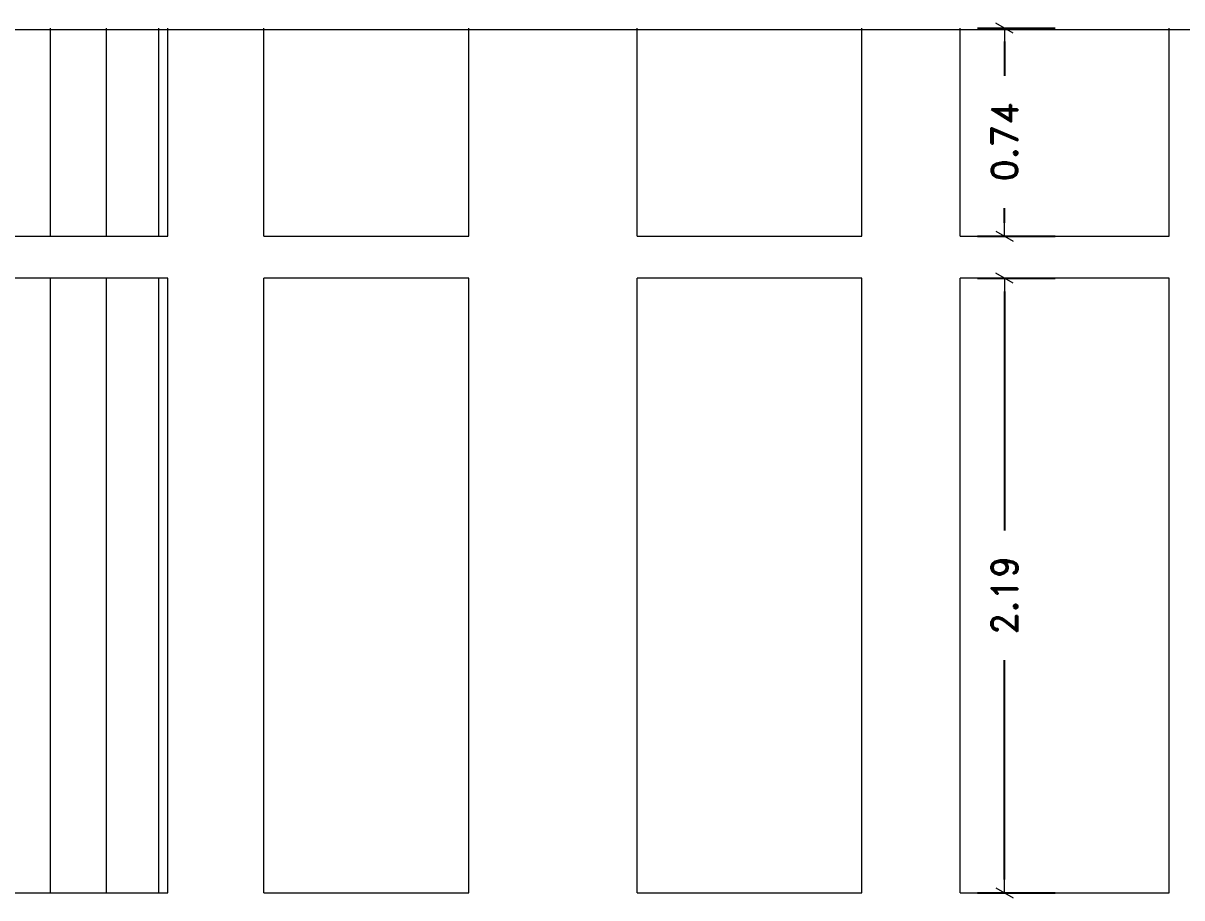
# Model space of a CAD drawing. Header units: metres. Extents: x 173 to 310, y -9 to 45.
# Drawn here: x 278.352 to 282.48, y 1.909 to 5.025 of the extents above; entities that cross this region are included whole.
import ezdxf

# ---------------------------------------------------------------- set-up
doc = ezdxf.new("R2010")
doc.units = ezdxf.units.M
doc.header["$MEASUREMENT"] = 0
doc.layers.add('Dimensioning - General', color=7, linetype='Continuous')
doc.layers.add('Interior - Stair & Railing_Pen_No__167', color=7, linetype='Continuous', lineweight=13, true_color=0x6a6a6a)
doc.layers.add('Structural - Bearing_Pen_No__167', color=7, linetype='Continuous', lineweight=13, true_color=0x6a6a6a)
doc.styles.add('GENERATED_STYLE_3', font='romand.shx')
doc.dimstyles.new('GENERATED_STYLE__13', dxfattribs={"dimtxt": 0.0925, "dimasz": 0.0475, "dimexe": 0.18, "dimexo": 0.0625, "dimgap": 0.09, "dimtad": 1, "dimzin": 0, "dimdsep": 46, "dimtxsty": 'GENERATED_STYLE_3', "dimblk": 'ARROWHEAD_2', "dimblk1": 'ARROWHEAD_2', "dimblk2": 'ARROWHEAD_2', "dimcen": 0.09, "dimclrd": 7, "dimclre": 7, "dimclrt": 256, "dimadec": 0, "dimazin": 0, "dimtfac": 1, "dimtdec": 4, "dimtmove": 0, "dimatfit": 3, "dimfxl": 1, "dimtolj": 1, "dimtzin": 0, "dimarcsym": 0})

# ---------------------------------------------------------------- blocks, each defined once
blk = doc.blocks.new('ARROWHEAD_2')
at = {"color": 0, "linetype": 'Continuous', "lineweight": 0}
for p, q in [((0, 0), (-1, 0)), ((-0.378, -0.655), (0.378, 0.655))]:
    blk.add_line(p, q, dxfattribs=at)
blk = doc.blocks.new('*D74')
at = {"layer": 'Defpoints', "color": 0, "linetype": 'Continuous', "transparency": 16777216}
for p in [(281.6896, 4.1161), (281.848, 4.1161), (281.6896, 1.927)]:
    blk.add_point(p, dxfattribs=at)
at = {"layer": 'Dimensioning - General', "color": 7, "linetype": 'Continuous', "lineweight": -2, "transparency": 16777216}
for p, q in [((281.7521, 4.1161), (282.028, 4.1161)), ((281.848, 4.0686), (281.848, 3.2176)), ((281.848, 1.9745), (281.848, 2.7557)), ((281.7521, 1.927), (282.028, 1.927))]:
    blk.add_line(p, q, dxfattribs=at)
at = {"layer": 'Dimensioning - General', "color": 7, "linetype": 'Continuous', "lineweight": -2, "transparency": 16777216, "xscale": 0.0475, "yscale": 0.0475, "zscale": 0.0475}
for p, rotation in [((281.848, 4.1161), 90), ((281.848, 1.927), 270)]:
    blk.add_blockref('ARROWHEAD_2', p, dxfattribs=dict(at, rotation=rotation))
at = {"layer": 'Dimensioning - General', "color": 251, "linetype": 'Continuous', "lineweight": 13, "true_color": 0x6a6a6a, "transparency": 16777216, "insert": (281.848, 2.9867), "char_height": 0.0925, "attachment_point": 5, "rotation": 90, "style": 'GENERATED_STYLE_3'}
blk.add_mtext('\\A1;2.19', dxfattribs=at)
blk = doc.blocks.new('*D75')
at = {"layer": 'Defpoints', "color": 0, "linetype": 'Continuous', "transparency": 16777216}
for p in [(281.6896, 5.007), (281.848, 5.007), (281.6896, 4.2661)]:
    blk.add_point(p, dxfattribs=at)
at = {"layer": 'Dimensioning - General', "color": 7, "linetype": 'Continuous', "lineweight": -2, "transparency": 16777216}
for p, q in [((281.7521, 5.007), (282.028, 5.007)), ((281.848, 4.9595), (281.848, 4.837)), ((281.848, 4.3136), (281.848, 4.3663)), ((281.7521, 4.2661), (282.028, 4.2661))]:
    blk.add_line(p, q, dxfattribs=at)
at = {"layer": 'Dimensioning - General', "color": 7, "linetype": 'Continuous', "lineweight": -2, "transparency": 16777216, "xscale": 0.0475, "yscale": 0.0475, "zscale": 0.0475}
for p, rotation in [((281.848, 5.007), 90), ((281.848, 4.2661), 270)]:
    blk.add_blockref('ARROWHEAD_2', p, dxfattribs=dict(at, rotation=rotation))
at = {"layer": 'Dimensioning - General', "color": 251, "linetype": 'Continuous', "lineweight": 13, "true_color": 0x6a6a6a, "transparency": 16777216, "insert": (281.848, 4.6017), "char_height": 0.0925, "attachment_point": 5, "rotation": 90, "style": 'GENERATED_STYLE_3'}
blk.add_mtext('\\A1;0.74', dxfattribs=at)

msp = doc.modelspace()

# ---------------------------------------------------------------- linework, layer by layer
at = {"layer": 'Interior - Stair & Railing_Pen_No__167', "color": 251, "linetype": 'Continuous', "lineweight": 13, "true_color": 0x6a6a6a}
for p, q in [((278.1872, 4.2661), (278.8677, 4.2661)), ((279.2093, 4.2661), (279.9396, 4.2661)), ((280.5396, 4.2661), (281.3396, 4.2661)), ((281.6896, 4.2661), (282.4346, 4.2661)), ((278.8677, 4.1161), (278.1872, 4.1161)), ((279.9396, 4.1161), (279.2093, 4.1161)), ((281.3396, 4.1161), (280.5396, 4.1161)), ((282.4346, 4.1161), (281.6896, 4.1161)), ((278.1872, 1.927), (278.8677, 1.927)), ((279.2093, 1.927), (279.9396, 1.927)), ((280.5396, 1.927), (281.3396, 1.927)), ((281.6896, 1.927), (282.4346, 1.927))]:
    msp.add_line(p, q, dxfattribs=at)
at = {"layer": 'Structural - Bearing_Pen_No__167', "color": 251, "linetype": 'Continuous', "lineweight": 13, "true_color": 0x6a6a6a}
for p, q in [((276.7929, 5.003), (283.0863, 5.003)), ((278.4488, 4.2661), (278.4488, 5.007)), ((278.6487, 4.2661), (278.6487, 5.007)), ((278.835, 4.2661), (278.835, 5.007)), ((278.8677, 4.2661), (278.8677, 5.007)), ((279.2093, 4.2661), (279.2093, 5.007)), ((279.9396, 4.2661), (279.9396, 5.007)), ((280.5396, 4.2661), (280.5396, 5.007)), ((281.3396, 4.2661), (281.3396, 5.007)), ((281.6896, 4.2661), (281.6896, 5.007)), ((282.4346, 4.2661), (282.4346, 5.007)), ((278.4488, 1.927), (278.4488, 4.1161)), ((278.6487, 1.927), (278.6487, 4.1161)), ((278.835, 1.927), (278.835, 4.1161)), ((278.8677, 1.927), (278.8677, 4.1161)), ((279.2093, 1.927), (279.2093, 4.1161)), ((279.9396, 1.927), (279.9396, 4.1161)), ((280.5396, 1.927), (280.5396, 4.1161)), ((281.3396, 1.927), (281.3396, 4.1161)), ((281.6896, 1.927), (281.6896, 4.1161)), ((282.4346, 1.927), (282.4346, 4.1161))]:
    msp.add_line(p, q, dxfattribs=at)

# ---------------------------------------------------------------- dimensions: what is measured, and where the dimension line sits
at = {"layer": 'Dimensioning - General', "color": 7, "linetype": 'Continuous', "lineweight": 13}
for base, p1, p2, picture, middle in [((281.848, 5.007), (281.6896, 4.2661), (281.6896, 5.007), '*D75', (281.848, 4.6017)), ((281.848, 4.1161), (281.6896, 1.927), (281.6896, 4.1161), '*D74', (281.848, 2.9867))]:
    dim = msp.add_linear_dim(base=base, p1=p1, p2=p2, angle=90, dimstyle='GENERATED_STYLE__13', dxfattribs=at)
    dim.commit()
    dim.dimension.update_dxf_attribs({"geometry": picture, "text_midpoint": middle, "dimtype": 160, "text_rotation": 90})

doc.saveas('drawing.dxf')
